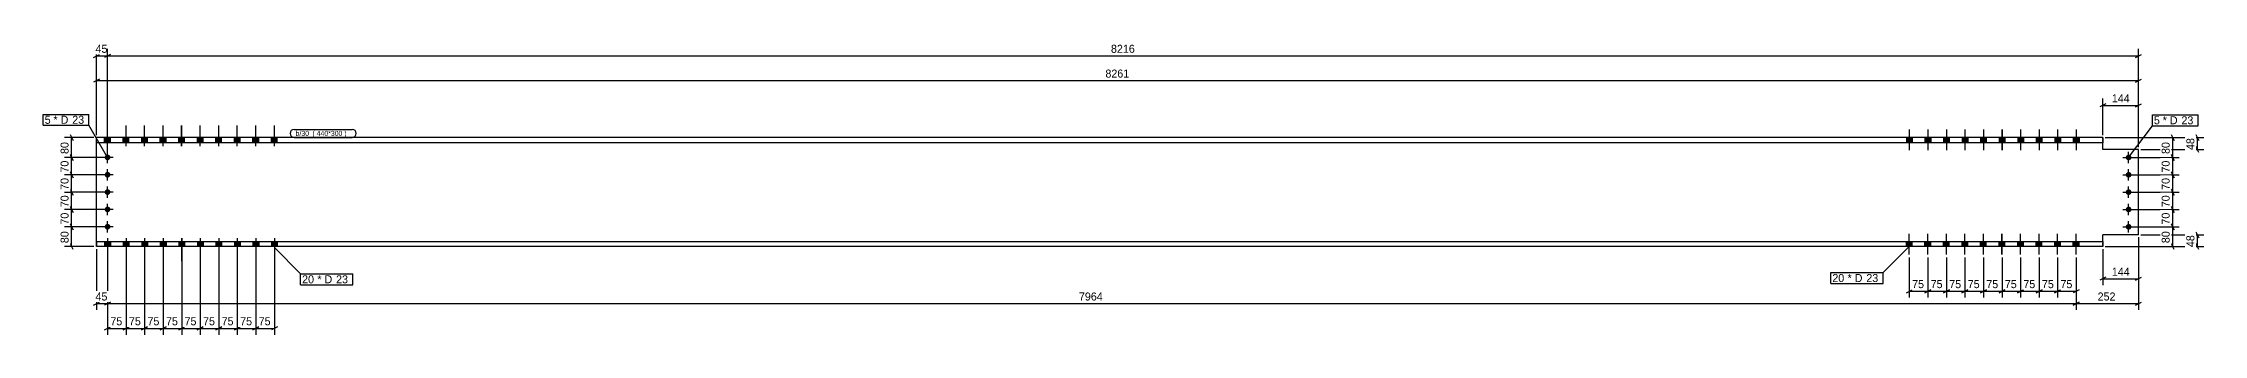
# Model space of a CAD drawing. Header units: millimetres. Extents: x 26 to 22657, y 32 to 1208.
# Drawn here: x 13916 to 22657, y 32 to 1208 of the extents above; entities that cross this region are included whole.
import ezdxf

# ---------------------------------------------------------------- set-up
doc = ezdxf.new("R2010")
doc.units = ezdxf.units.MM
doc.linetypes.add('DXK_LINE_DOT4', pattern=[0.9408, 0.4704, -0.4704])
doc.styles.add('Comic Sans MS', font='COMIC.TTF', dxfattribs={"height": 0.2})

msp = doc.modelspace()

# ---------------------------------------------------------------- hatches: boundary and pattern name
at = {"linetype": 'Continuous'}
for points in [[(14164.6, 806.6), (14187.6, 806.6), (14187.6, 827.6), (14164.6, 827.6)], [(14164.8, 806.6), (14187.8, 806.6), (14187.8, 827.6), (14164.8, 827.6)], [(14239.6, 806.6), (14262.6, 806.6), (14262.6, 827.6), (14239.6, 827.6)], [(14239.8, 806.6), (14262.8, 806.6), (14262.8, 827.6), (14239.8, 827.6)], [(14314.6, 806.6), (14337.6, 806.6), (14337.6, 827.6), (14314.6, 827.6)], [(14314.8, 806.6), (14337.8, 806.6), (14337.8, 827.6), (14314.8, 827.6)], [(14389.6, 806.6), (14412.6, 806.6), (14412.6, 827.6), (14389.6, 827.6)], [(14389.8, 806.6), (14412.8, 806.6), (14412.8, 827.6), (14389.8, 827.6)], [(14464.6, 806.6), (14487.6, 806.6), (14487.6, 827.6), (14464.6, 827.6)], [(14464.8, 806.6), (14487.8, 806.6), (14487.8, 827.6), (14464.8, 827.6)], [(14539.6, 806.6), (14562.6, 806.6), (14562.6, 827.6), (14539.6, 827.6)], [(14539.8, 806.6), (14562.8, 806.6), (14562.8, 827.6), (14539.8, 827.6)], [(14614.6, 806.6), (14637.6, 806.6), (14637.6, 827.6), (14614.6, 827.6)], [(14614.8, 806.6), (14637.8, 806.6), (14637.8, 827.6), (14614.8, 827.6)], [(14689.6, 806.6), (14712.6, 806.6), (14712.6, 827.6), (14689.6, 827.6)], [(14689.8, 806.6), (14712.8, 806.6), (14712.8, 827.6), (14689.8, 827.6)], [(14764.6, 806.6), (14787.6, 806.6), (14787.6, 827.6), (14764.6, 827.6)], [(14764.8, 806.6), (14787.8, 806.6), (14787.8, 827.6), (14764.8, 827.6)], [(14839.6, 806.6), (14862.6, 806.6), (14862.6, 827.6), (14839.6, 827.6)], [(14839.8, 806.6), (14862.8, 806.6), (14862.8, 827.6), (14839.8, 827.6)], [(21476.8, 827.6), (21453.8, 827.6), (21453.8, 806.6), (21476.8, 806.6)], [(21476.9, 827.6), (21453.9, 827.6), (21453.9, 806.6), (21476.9, 806.6)], [(21551.8, 827.6), (21528.8, 827.6), (21528.8, 806.6), (21551.8, 806.6)], [(21551.9, 827.6), (21528.9, 827.6), (21528.9, 806.6), (21551.9, 806.6)], [(21626.8, 827.6), (21603.8, 827.6), (21603.8, 806.6), (21626.8, 806.6)], [(21626.9, 827.6), (21603.9, 827.6), (21603.9, 806.6), (21626.9, 806.6)], [(21701.8, 827.6), (21678.8, 827.6), (21678.8, 806.6), (21701.8, 806.6)], [(21701.9, 827.6), (21678.9, 827.6), (21678.9, 806.6), (21701.9, 806.6)], [(21776.8, 827.6), (21753.8, 827.6), (21753.8, 806.6), (21776.8, 806.6)], [(21776.9, 827.6), (21753.9, 827.6), (21753.9, 806.6), (21776.9, 806.6)], [(21851.8, 827.6), (21828.8, 827.6), (21828.8, 806.6), (21851.8, 806.6)], [(21851.9, 827.6), (21828.9, 827.6), (21828.9, 806.6), (21851.9, 806.6)], [(21926.8, 827.6), (21903.8, 827.6), (21903.8, 806.6), (21926.8, 806.6)], [(21926.9, 827.6), (21903.9, 827.6), (21903.9, 806.6), (21926.9, 806.6)], [(22001.8, 827.6), (21978.8, 827.6), (21978.8, 806.6), (22001.8, 806.6)], [(22001.9, 827.6), (21978.9, 827.6), (21978.9, 806.6), (22001.9, 806.6)], [(22076.8, 827.6), (22053.8, 827.6), (22053.8, 806.6), (22076.8, 806.6)], [(22076.9, 827.6), (22053.9, 827.6), (22053.9, 806.6), (22076.9, 806.6)], [(22151.8, 827.6), (22128.8, 827.6), (22128.8, 806.6), (22151.8, 806.6)], [(22151.9, 827.6), (22128.9, 827.6), (22128.9, 806.6), (22151.9, 806.6)], [(14164.7, 747.6), (14165, 750), (14165.7, 752.3), (14166.9, 754.4), (14168.5, 756.1), (14170.5, 757.6), (14172.7, 758.5), (14175, 759), (14177.4, 759), (14179.8, 758.5), (14182, 757.6), (14183.9, 756.1), (14185.5, 754.4), (14186.7, 752.3), (14187.5, 750), (14187.7, 747.6), (14187.5, 745.2), (14186.7, 742.9), (14185.5, 740.8), (14183.9, 739.1), (14182, 737.6), (14179.8, 736.7), (14177.4, 736.2), (14175, 736.2), (14172.7, 736.7), (14170.5, 737.6), (14168.5, 739.1), (14166.9, 740.8), (14165.7, 742.9), (14165, 745.2)], [(22341.1, 747.6), (22341.3, 750), (22342.1, 752.3), (22343.3, 754.4), (22344.9, 756.1), (22346.8, 757.6), (22349, 758.5), (22351.4, 759), (22353.8, 759), (22356.1, 758.5), (22358.3, 757.6), (22360.3, 756.1), (22361.9, 754.4), (22363.1, 752.3), (22363.8, 750), (22364.1, 747.6), (22363.8, 745.2), (22363.1, 742.9), (22361.9, 740.8), (22360.3, 739.1), (22358.3, 737.6), (22356.1, 736.7), (22353.8, 736.2), (22351.4, 736.2), (22349, 736.7), (22346.8, 737.6), (22344.9, 739.1), (22343.3, 740.8), (22342.1, 742.9), (22341.3, 745.2)], [(14164.7, 677.6), (14165, 680), (14165.7, 682.3), (14166.9, 684.4), (14168.5, 686.1), (14170.5, 687.6), (14172.7, 688.5), (14175, 689), (14177.4, 689), (14179.8, 688.5), (14182, 687.6), (14183.9, 686.1), (14185.5, 684.4), (14186.7, 682.3), (14187.5, 680), (14187.7, 677.6), (14187.5, 675.2), (14186.7, 672.9), (14185.5, 670.8), (14183.9, 669.1), (14182, 667.6), (14179.8, 666.7), (14177.4, 666.2), (14175, 666.2), (14172.7, 666.7), (14170.5, 667.6), (14168.5, 669.1), (14166.9, 670.8), (14165.7, 672.9), (14165, 675.2)], [(14164.7, 607.6), (14165, 610), (14165.7, 612.3), (14166.9, 614.4), (14168.5, 616.1), (14170.5, 617.6), (14172.7, 618.5), (14175, 619), (14177.4, 619), (14179.8, 618.5), (14182, 617.6), (14183.9, 616.1), (14185.5, 614.4), (14186.7, 612.3), (14187.5, 610), (14187.7, 607.6), (14187.5, 605.2), (14186.7, 602.9), (14185.5, 600.8), (14183.9, 599.1), (14182, 597.6), (14179.8, 596.7), (14177.4, 596.2), (14175, 596.2), (14172.7, 596.7), (14170.5, 597.6), (14168.5, 599.1), (14166.9, 600.8), (14165.7, 602.9), (14165, 605.2)], [(22341.1, 677.6), (22341.3, 680), (22342.1, 682.3), (22343.3, 684.4), (22344.9, 686.1), (22346.8, 687.6), (22349, 688.5), (22351.4, 689), (22353.8, 689), (22356.1, 688.5), (22358.3, 687.6), (22360.3, 686.1), (22361.9, 684.4), (22363.1, 682.3), (22363.8, 680), (22364.1, 677.6), (22363.8, 675.2), (22363.1, 672.9), (22361.9, 670.8), (22360.3, 669.1), (22358.3, 667.6), (22356.1, 666.7), (22353.8, 666.2), (22351.4, 666.2), (22349, 666.7), (22346.8, 667.6), (22344.9, 669.1), (22343.3, 670.8), (22342.1, 672.9), (22341.3, 675.2)], [(22341.1, 607.6), (22341.3, 610), (22342.1, 612.3), (22343.3, 614.4), (22344.9, 616.1), (22346.8, 617.6), (22349, 618.5), (22351.4, 619), (22353.8, 619), (22356.1, 618.5), (22358.3, 617.6), (22360.3, 616.1), (22361.9, 614.4), (22363.1, 612.3), (22363.8, 610), (22364.1, 607.6), (22363.8, 605.2), (22363.1, 602.9), (22361.9, 600.8), (22360.3, 599.1), (22358.3, 597.6), (22356.1, 596.7), (22353.8, 596.2), (22351.4, 596.2), (22349, 596.7), (22346.8, 597.6), (22344.9, 599.1), (22343.3, 600.8), (22342.1, 602.9), (22341.3, 605.2)], [(14164.7, 537.6), (14165, 540), (14165.7, 542.3), (14166.9, 544.4), (14168.5, 546.1), (14170.5, 547.6), (14172.7, 548.5), (14175, 549), (14177.4, 549), (14179.8, 548.5), (14182, 547.6), (14183.9, 546.1), (14185.5, 544.4), (14186.7, 542.3), (14187.5, 540), (14187.7, 537.6), (14187.5, 535.2), (14186.7, 532.9), (14185.5, 530.8), (14183.9, 529.1), (14182, 527.6), (14179.8, 526.7), (14177.4, 526.2), (14175, 526.2), (14172.7, 526.7), (14170.5, 527.6), (14168.5, 529.1), (14166.9, 530.8), (14165.7, 532.9), (14165, 535.2)], [(22341.1, 537.6), (22341.3, 540), (22342.1, 542.3), (22343.3, 544.4), (22344.9, 546.1), (22346.8, 547.6), (22349, 548.5), (22351.4, 549), (22353.8, 549), (22356.1, 548.5), (22358.3, 547.6), (22360.3, 546.1), (22361.9, 544.4), (22363.1, 542.3), (22363.8, 540), (22364.1, 537.6), (22363.8, 535.2), (22363.1, 532.9), (22361.9, 530.8), (22360.3, 529.1), (22358.3, 527.6), (22356.1, 526.7), (22353.8, 526.2), (22351.4, 526.2), (22349, 526.7), (22346.8, 527.6), (22344.9, 529.1), (22343.3, 530.8), (22342.1, 532.9), (22341.3, 535.2)], [(14164.7, 467.6), (14165, 470), (14165.7, 472.3), (14166.9, 474.4), (14168.5, 476.1), (14170.5, 477.6), (14172.7, 478.5), (14175, 479), (14177.4, 479), (14179.8, 478.5), (14182, 477.6), (14183.9, 476.1), (14185.5, 474.4), (14186.7, 472.3), (14187.5, 470), (14187.7, 467.6), (14187.5, 465.2), (14186.7, 462.9), (14185.5, 460.8), (14183.9, 459.1), (14182, 457.6), (14179.8, 456.7), (14177.4, 456.2), (14175, 456.2), (14172.7, 456.7), (14170.5, 457.6), (14168.5, 459.1), (14166.9, 460.8), (14165.7, 462.9), (14165, 465.2)], [(22341.1, 467.6), (22341.3, 470), (22342.1, 472.3), (22343.3, 474.4), (22344.9, 476.1), (22346.8, 477.6), (22349, 478.5), (22351.4, 479), (22353.8, 479), (22356.1, 478.5), (22358.3, 477.6), (22360.3, 476.1), (22361.9, 474.4), (22363.1, 472.3), (22363.8, 470), (22364.1, 467.6), (22363.8, 465.2), (22363.1, 462.9), (22361.9, 460.8), (22360.3, 459.1), (22358.3, 457.6), (22356.1, 456.7), (22353.8, 456.2), (22351.4, 456.2), (22349, 456.7), (22346.8, 457.6), (22344.9, 459.1), (22343.3, 460.8), (22342.1, 462.9), (22341.3, 465.2)], [(14164.6, 387.6), (14187.6, 387.6), (14187.6, 408.6), (14164.6, 408.6)], [(14164.8, 387.6), (14187.8, 387.6), (14187.8, 408.6), (14164.8, 408.6)], [(14239.6, 387.6), (14262.6, 387.6), (14262.6, 408.6), (14239.6, 408.6)], [(14239.8, 387.6), (14262.8, 387.6), (14262.8, 408.6), (14239.8, 408.6)], [(14314.6, 387.6), (14337.6, 387.6), (14337.6, 408.6), (14314.6, 408.6)], [(14314.8, 387.6), (14337.8, 387.6), (14337.8, 408.6), (14314.8, 408.6)], [(14389.6, 387.6), (14412.6, 387.6), (14412.6, 408.6), (14389.6, 408.6)], [(14389.8, 387.6), (14412.8, 387.6), (14412.8, 408.6), (14389.8, 408.6)], [(14464.6, 387.6), (14487.6, 387.6), (14487.6, 408.6), (14464.6, 408.6)], [(14464.8, 387.6), (14487.8, 387.6), (14487.8, 408.6), (14464.8, 408.6)], [(14539.6, 387.6), (14562.6, 387.6), (14562.6, 408.6), (14539.6, 408.6)], [(14539.8, 387.6), (14562.8, 387.6), (14562.8, 408.6), (14539.8, 408.6)], [(14614.6, 387.6), (14637.6, 387.6), (14637.6, 408.6), (14614.6, 408.6)], [(14614.8, 387.6), (14637.8, 387.6), (14637.8, 408.6), (14614.8, 408.6)], [(14689.6, 387.6), (14712.6, 387.6), (14712.6, 408.6), (14689.6, 408.6)], [(14689.8, 387.6), (14712.8, 387.6), (14712.8, 408.6), (14689.8, 408.6)], [(14764.6, 387.6), (14787.6, 387.6), (14787.6, 408.6), (14764.6, 408.6)], [(14764.8, 387.6), (14787.8, 387.6), (14787.8, 408.6), (14764.8, 408.6)], [(14839.6, 387.6), (14862.6, 387.6), (14862.6, 408.6), (14839.6, 408.6)], [(14839.8, 387.6), (14862.8, 387.6), (14862.8, 408.6), (14839.8, 408.6)], [(21476.8, 408.6), (21453.8, 408.6), (21453.8, 387.6), (21476.8, 387.6)], [(21476.9, 408.6), (21453.9, 408.6), (21453.9, 387.6), (21476.9, 387.6)], [(21551.8, 408.6), (21528.8, 408.6), (21528.8, 387.6), (21551.8, 387.6)], [(21551.9, 408.6), (21528.9, 408.6), (21528.9, 387.6), (21551.9, 387.6)], [(21626.8, 408.6), (21603.8, 408.6), (21603.8, 387.6), (21626.8, 387.6)], [(21626.9, 408.6), (21603.9, 408.6), (21603.9, 387.6), (21626.9, 387.6)], [(21701.8, 408.6), (21678.8, 408.6), (21678.8, 387.6), (21701.8, 387.6)], [(21701.9, 408.6), (21678.9, 408.6), (21678.9, 387.6), (21701.9, 387.6)], [(21776.8, 408.6), (21753.8, 408.6), (21753.8, 387.6), (21776.8, 387.6)], [(21776.9, 408.6), (21753.9, 408.6), (21753.9, 387.6), (21776.9, 387.6)], [(21851.8, 408.6), (21828.8, 408.6), (21828.8, 387.6), (21851.8, 387.6)], [(21851.9, 408.6), (21828.9, 408.6), (21828.9, 387.6), (21851.9, 387.6)], [(21926.8, 408.6), (21903.8, 408.6), (21903.8, 387.6), (21926.8, 387.6)], [(21926.9, 408.6), (21903.9, 408.6), (21903.9, 387.6), (21926.9, 387.6)], [(22001.8, 408.6), (21978.8, 408.6), (21978.8, 387.6), (22001.8, 387.6)], [(22001.9, 408.6), (21978.9, 408.6), (21978.9, 387.6), (22001.9, 387.6)], [(22076.8, 408.6), (22053.8, 408.6), (22053.8, 387.6), (22076.8, 387.6)], [(22076.9, 408.6), (22053.9, 408.6), (22053.9, 387.6), (22076.9, 387.6)], [(22151.8, 408.6), (22128.8, 408.6), (22128.8, 387.6), (22151.8, 387.6)], [(22151.9, 408.6), (22128.9, 408.6), (22128.9, 387.6), (22151.9, 387.6)]]:
    msp.add_hatch(color=3, dxfattribs=at).paths.add_polyline_path(points)

# ---------------------------------------------------------------- linework, layer by layer
at = {"color": 8, "linetype": 'Continuous'}
for p, q in [((14119.1, 1151.6), (14143.1, 1163.6)), ((14131.1, 837.6), (14131.1, 1186)), ((14131.1, 1157.6), (14176.2, 1157.6)), ((14188.2, 1163.6), (14164.2, 1151.6)), ((14176.2, 757.6), (14176.2, 1186)), ((22380.6, 1151.6), (22404.6, 1163.6)), ((14143.1, 1063.6), (14119.1, 1051.6)), ((14131.1, 837.6), (14131.1, 1086)), ((14131.1, 1057.6), (22392.6, 1057.6)), ((22260.4, 963.6), (22236.4, 951.6)), ((22248.4, 837.6), (22248.4, 986)), ((22380.6, 951.6), (22404.6, 963.6)), ((22392.6, 789.6), (22392.6, 986)), ((22248.4, 957.6), (22392.6, 957.6)), ((14121.1, 827.6), (14002.7, 827.6)), ((14025.1, 839.6), (14037.1, 815.6)), ((14031.1, 747.6), (14031.1, 827.6)), ((22258.4, 827.6), (22656.7, 827.6)), ((22531.1, 747.6), (22531.1, 827.6)), ((22625.1, 839.6), (22637.1, 815.6)), ((22637.1, 767.6), (22625.1, 791.6)), ((22631.1, 779.6), (22631.1, 827.6)), ((14166.2, 747.6), (14002.7, 747.6)), ((14037.1, 735.6), (14025.1, 759.6)), ((22402.6, 779.6), (22656.7, 779.6)), ((14166.2, 677.6), (14002.7, 677.6)), ((14037.1, 665.6), (14025.1, 689.6)), ((14025.1, 619.6), (14037.1, 595.6)), ((22362.6, 677.6), (22556.7, 677.6)), ((22537.1, 665.6), (22525.1, 689.6)), ((22537.1, 595.6), (22525.1, 619.6)), ((14166.2, 607.6), (14002.7, 607.6)), ((14166.2, 537.6), (14002.7, 537.6)), ((14037.1, 525.6), (14025.1, 549.6)), ((14031.1, 537.6), (14031.1, 607.6)), ((22362.6, 607.6), (22556.7, 607.6)), ((22362.6, 537.6), (22556.7, 537.6)), ((22537.1, 525.6), (22525.1, 549.6)), ((14166.2, 467.6), (14002.7, 467.6)), ((14037.1, 455.6), (14025.1, 479.6)), ((22625.1, 447.6), (22637.1, 423.6)), ((14121.1, 387.6), (14002.7, 387.6)), ((14037.1, 375.6), (14025.1, 399.6)), ((14131.1, 377.6), (14131.1, 132)), ((22248.4, 377.6), (22248.4, 232)), ((22258.4, 387.6), (22656.7, 387.6)), ((22392.6, 425.6), (22392.6, 232)), ((22402.6, 435.6), (22656.7, 435.6)), ((22637.1, 375.6), (22625.1, 399.6)), ((22631.1, 387.6), (22631.1, 435.6)), ((14176.3, 333.6), (14176.3, 32)), ((14251.3, 333.6), (14251.3, 32)), ((14326.3, 333.6), (14326.3, 32)), ((14401.3, 333.6), (14401.3, 32)), ((14476.3, 333.6), (14476.3, 32)), ((14551.3, 333.6), (14551.3, 32)), ((14626.3, 333.6), (14626.3, 32)), ((14701.3, 333.6), (14701.3, 32)), ((14776.3, 333.6), (14776.3, 32)), ((14851.3, 333.6), (14851.3, 32)), ((21465.4, 343.6), (21465.4, 182)), ((21540.4, 343.6), (21540.4, 182)), ((21615.4, 343.6), (21615.4, 182)), ((21690.4, 343.6), (21690.4, 182)), ((21765.4, 343.6), (21765.4, 182)), ((21840.4, 343.6), (21840.4, 182)), ((21915.4, 343.6), (21915.4, 182)), ((21990.4, 343.6), (21990.4, 182)), ((22065.4, 343.6), (22065.4, 182)), ((22140.3, 343.6), (22140.3, 132)), ((22140.3, 343.6), (22140.3, 132)), ((22140.4, 343.6), (22140.4, 182)), ((22260.4, 263.6), (22236.4, 251.6)), ((22380.6, 251.6), (22404.6, 263.6)), ((21453.4, 201.6), (21477.4, 213.6)), ((21528.4, 201.6), (21552.4, 213.6)), ((21603.4, 201.6), (21627.4, 213.6)), ((21678.4, 201.6), (21702.4, 213.6)), ((21753.4, 201.6), (21777.4, 213.6)), ((21828.4, 201.6), (21852.4, 213.6)), ((21840.4, 207.6), (21915.4, 207.6)), ((21927.4, 213.6), (21903.4, 201.6)), ((21978.4, 201.6), (22002.4, 213.6)), ((21990.4, 207.6), (22065.4, 207.6)), ((22077.4, 213.6), (22053.4, 201.6)), ((22152.4, 213.6), (22128.4, 201.6)), ((22248.4, 257.6), (22392.6, 257.6)), ((14131.1, 157.6), (14176.1, 157.6)), ((14176.1, 157.6), (22140.3, 157.6)), ((22152.3, 163.6), (22128.3, 151.6)), ((22128.3, 151.6), (22152.3, 163.6)), ((22140.3, 157.6), (22392.6, 157.6)), ((22380.6, 151.6), (22404.6, 163.6)), ((14164.3, 51.6), (14188.3, 63.6)), ((14176.3, 57.6), (14251.3, 57.6)), ((14263.3, 63.6), (14239.3, 51.6)), ((14314.3, 51.6), (14338.3, 63.6)), ((14389.3, 51.6), (14413.3, 63.6)), ((14401.3, 57.6), (14476.3, 57.6)), ((14488.3, 63.6), (14464.3, 51.6)), ((14539.3, 51.6), (14563.3, 63.6)), ((14614.3, 51.6), (14638.3, 63.6)), ((14626.3, 57.6), (14701.3, 57.6)), ((14713.3, 63.6), (14689.3, 51.6)), ((14764.3, 51.6), (14788.3, 63.6)), ((14776.3, 57.6), (14851.3, 57.6)), ((14863.3, 63.6), (14839.3, 51.6))]:
    msp.add_line(p, q, dxfattribs=at)
at = {"color": 3, "linetype": 'Continuous'}
for p, q in [((14176.1, 793.4), (14176.1, 876.6)), ((14176.3, 793.4), (14176.3, 876.6)), ((14251.1, 793.4), (14251.1, 876.6)), ((14251.3, 793.4), (14251.3, 876.6)), ((14326.1, 793.4), (14326.1, 876.6)), ((14326.3, 793.4), (14326.3, 876.6)), ((14401.1, 793.4), (14401.1, 876.6)), ((14401.3, 793.4), (14401.3, 876.6)), ((14476.1, 793.4), (14476.1, 876.6)), ((14476.3, 793.4), (14476.3, 876.6)), ((14551.1, 793.4), (14551.1, 876.6)), ((14551.3, 793.4), (14551.3, 876.6)), ((14626.1, 793.4), (14626.1, 876.6)), ((14626.3, 793.4), (14626.3, 876.6)), ((14701.1, 793.4), (14701.1, 876.6)), ((14701.3, 793.4), (14701.3, 876.6)), ((14776.1, 793.4), (14776.1, 876.6)), ((14776.3, 793.4), (14776.3, 876.6)), ((14851.1, 793.4), (14851.1, 876.6)), ((14851.3, 793.4), (14851.3, 876.6)), ((14164.6, 806.6), (14164.6, 827.6)), ((14164.8, 806.6), (14164.8, 827.6)), ((14187.6, 806.6), (14187.6, 827.6)), ((14187.8, 806.6), (14187.8, 827.6)), ((14239.6, 806.6), (14239.6, 827.6)), ((14239.8, 806.6), (14239.8, 827.6)), ((14262.6, 806.6), (14262.6, 827.6)), ((14262.8, 806.6), (14262.8, 827.6)), ((14314.6, 806.6), (14314.6, 827.6)), ((14314.8, 806.6), (14314.8, 827.6)), ((14337.6, 806.6), (14337.6, 827.6)), ((14337.8, 806.6), (14337.8, 827.6)), ((14389.6, 806.6), (14389.6, 827.6)), ((14389.8, 806.6), (14389.8, 827.6)), ((14412.6, 806.6), (14412.6, 827.6)), ((14412.8, 806.6), (14412.8, 827.6)), ((14464.6, 806.6), (14464.6, 827.6)), ((14464.8, 806.6), (14464.8, 827.6)), ((14487.6, 806.6), (14487.6, 827.6)), ((14487.8, 806.6), (14487.8, 827.6)), ((14539.6, 806.6), (14539.6, 827.6)), ((14539.8, 806.6), (14539.8, 827.6)), ((14562.6, 806.6), (14562.6, 827.6)), ((14562.8, 806.6), (14562.8, 827.6)), ((14614.6, 806.6), (14614.6, 827.6)), ((14614.8, 806.6), (14614.8, 827.6)), ((14637.6, 806.6), (14637.6, 827.6)), ((14637.8, 806.6), (14637.8, 827.6)), ((14689.6, 806.6), (14689.6, 827.6)), ((14689.8, 806.6), (14689.8, 827.6)), ((14712.6, 806.6), (14712.6, 827.6)), ((14712.8, 806.6), (14712.8, 827.6)), ((14764.6, 806.6), (14764.6, 827.6)), ((14764.8, 806.6), (14764.8, 827.6)), ((14787.6, 806.6), (14787.6, 827.6)), ((14787.8, 806.6), (14787.8, 827.6)), ((14839.6, 806.6), (14839.6, 827.6)), ((14839.8, 806.6), (14839.8, 827.6)), ((14862.6, 806.6), (14862.6, 827.6)), ((14862.8, 806.6), (14862.8, 827.6)), ((21453.8, 827.6), (21453.8, 806.6)), ((21453.9, 827.6), (21453.9, 806.6)), ((21465.3, 859.8), (21465.3, 776.6)), ((21465.4, 859.8), (21465.4, 776.6)), ((21476.8, 827.6), (21476.8, 806.6)), ((21476.9, 827.6), (21476.9, 806.6)), ((21528.8, 827.6), (21528.8, 806.6)), ((21528.9, 827.6), (21528.9, 806.6)), ((21540.3, 859.8), (21540.3, 776.6)), ((21540.4, 859.8), (21540.4, 776.6)), ((21551.8, 827.6), (21551.8, 806.6)), ((21551.9, 827.6), (21551.9, 806.6)), ((21603.8, 827.6), (21603.8, 806.6)), ((21603.9, 827.6), (21603.9, 806.6)), ((21615.3, 859.8), (21615.3, 776.6)), ((21615.4, 859.8), (21615.4, 776.6)), ((21626.8, 827.6), (21626.8, 806.6)), ((21626.9, 827.6), (21626.9, 806.6)), ((21678.8, 827.6), (21678.8, 806.6)), ((21678.9, 827.6), (21678.9, 806.6)), ((21690.3, 859.8), (21690.3, 776.6)), ((21690.4, 859.8), (21690.4, 776.6)), ((21701.8, 827.6), (21701.8, 806.6)), ((21701.9, 827.6), (21701.9, 806.6)), ((21753.8, 827.6), (21753.8, 806.6)), ((21753.9, 827.6), (21753.9, 806.6)), ((21765.3, 859.8), (21765.3, 776.6)), ((21765.4, 859.8), (21765.4, 776.6)), ((21776.8, 827.6), (21776.8, 806.6)), ((21776.9, 827.6), (21776.9, 806.6)), ((21828.8, 827.6), (21828.8, 806.6)), ((21828.9, 827.6), (21828.9, 806.6)), ((21840.3, 859.8), (21840.3, 776.6)), ((21840.4, 859.8), (21840.4, 776.6)), ((21851.8, 827.6), (21851.8, 806.6)), ((21851.9, 827.6), (21851.9, 806.6)), ((21903.8, 827.6), (21903.8, 806.6)), ((21903.9, 827.6), (21903.9, 806.6)), ((21915.3, 859.8), (21915.3, 776.6)), ((21915.4, 859.8), (21915.4, 776.6)), ((21926.8, 827.6), (21926.8, 806.6)), ((21926.9, 827.6), (21926.9, 806.6)), ((21978.8, 827.6), (21978.8, 806.6)), ((21978.9, 827.6), (21978.9, 806.6)), ((21990.3, 859.8), (21990.3, 776.6)), ((21990.4, 859.8), (21990.4, 776.6)), ((22001.8, 827.6), (22001.8, 806.6)), ((22001.9, 827.6), (22001.9, 806.6)), ((22053.8, 827.6), (22053.8, 806.6)), ((22053.9, 827.6), (22053.9, 806.6)), ((22065.3, 859.8), (22065.3, 776.6)), ((22065.4, 859.8), (22065.4, 776.6)), ((22076.8, 827.6), (22076.8, 806.6)), ((22076.9, 827.6), (22076.9, 806.6)), ((22128.8, 827.6), (22128.8, 806.6)), ((22128.9, 827.6), (22128.9, 806.6)), ((22140.3, 859.8), (22140.3, 776.6)), ((22140.4, 859.8), (22140.4, 776.6)), ((22151.8, 827.6), (22151.8, 806.6)), ((22151.9, 827.6), (22151.9, 806.6)), ((14199.2, 747.6), (14153.2, 747.6)), ((14176.2, 724.6), (14176.2, 770.6)), ((14176.2, 654.6), (14176.2, 700.6)), ((22329.6, 747.6), (22375.6, 747.6)), ((22352.6, 724.6), (22352.6, 770.6)), ((22352.6, 654.6), (22352.6, 700.6)), ((14199.2, 677.6), (14153.2, 677.6)), ((14176.2, 584.6), (14176.2, 630.6)), ((22329.6, 677.6), (22375.6, 677.6)), ((22352.6, 584.6), (22352.6, 630.6)), ((14199.2, 607.6), (14153.2, 607.6)), ((14199.2, 537.6), (14153.2, 537.6)), ((14176.2, 514.6), (14176.2, 560.6)), ((22329.6, 607.6), (22375.6, 607.6)), ((22329.6, 537.6), (22375.6, 537.6)), ((22352.6, 514.6), (22352.6, 560.6)), ((14199.2, 467.6), (14153.2, 467.6)), ((14176.2, 444.6), (14176.2, 490.6)), ((21465.3, 355.4), (21465.3, 438.6)), ((21465.4, 355.4), (21465.4, 438.6)), ((21540.3, 355.4), (21540.3, 438.6)), ((21540.4, 355.4), (21540.4, 438.6)), ((21615.3, 355.4), (21615.3, 438.6)), ((21615.4, 355.4), (21615.4, 438.6)), ((21690.3, 355.4), (21690.3, 438.6)), ((21690.4, 355.4), (21690.4, 438.6)), ((21765.3, 355.4), (21765.3, 438.6)), ((21765.4, 355.4), (21765.4, 438.6)), ((21840.3, 355.4), (21840.3, 438.6)), ((21840.4, 355.4), (21840.4, 438.6)), ((21915.3, 355.4), (21915.3, 438.6)), ((21915.4, 355.4), (21915.4, 438.6)), ((21990.3, 355.4), (21990.3, 438.6)), ((21990.4, 355.4), (21990.4, 438.6)), ((22065.3, 355.4), (22065.3, 438.6)), ((22065.4, 355.4), (22065.4, 438.6)), ((22140.3, 355.4), (22140.3, 438.6)), ((22140.4, 355.4), (22140.4, 438.6)), ((22329.6, 467.6), (22375.6, 467.6)), ((22352.6, 444.6), (22352.6, 490.6)), ((14164.6, 408.6), (14164.6, 387.6)), ((14164.8, 408.6), (14164.8, 387.6)), ((14176.1, 421.8), (14176.1, 328.6)), ((14176.3, 421.8), (14176.3, 328.6)), ((14187.6, 408.6), (14187.6, 387.6)), ((14187.8, 408.6), (14187.8, 387.6)), ((14239.6, 408.6), (14239.6, 387.6)), ((14239.8, 408.6), (14239.8, 387.6)), ((14251.1, 421.8), (14251.1, 328.6)), ((14251.3, 421.8), (14251.3, 328.6)), ((14262.6, 408.6), (14262.6, 387.6)), ((14262.8, 408.6), (14262.8, 387.6)), ((14314.6, 408.6), (14314.6, 387.6)), ((14314.8, 408.6), (14314.8, 387.6)), ((14326.1, 421.8), (14326.1, 328.6)), ((14326.3, 421.8), (14326.3, 328.6)), ((14337.6, 408.6), (14337.6, 387.6)), ((14337.8, 408.6), (14337.8, 387.6)), ((14389.6, 408.6), (14389.6, 387.6)), ((14389.8, 408.6), (14389.8, 387.6)), ((14401.1, 421.8), (14401.1, 328.6)), ((14401.3, 421.8), (14401.3, 328.6)), ((14412.6, 408.6), (14412.6, 387.6)), ((14412.8, 408.6), (14412.8, 387.6)), ((14464.6, 408.6), (14464.6, 387.6)), ((14464.8, 408.6), (14464.8, 387.6)), ((14476.1, 421.8), (14476.1, 328.6)), ((14476.3, 421.8), (14476.3, 328.6)), ((14487.6, 408.6), (14487.6, 387.6)), ((14487.8, 408.6), (14487.8, 387.6)), ((14539.6, 408.6), (14539.6, 387.6)), ((14539.8, 408.6), (14539.8, 387.6)), ((14551.1, 421.8), (14551.1, 328.6)), ((14551.3, 421.8), (14551.3, 328.6)), ((14562.6, 408.6), (14562.6, 387.6)), ((14562.8, 408.6), (14562.8, 387.6)), ((14614.6, 408.6), (14614.6, 387.6)), ((14614.8, 408.6), (14614.8, 387.6)), ((14626.1, 421.8), (14626.1, 328.6)), ((14626.3, 421.8), (14626.3, 328.6)), ((14637.6, 408.6), (14637.6, 387.6)), ((14637.8, 408.6), (14637.8, 387.6)), ((14689.6, 408.6), (14689.6, 387.6)), ((14689.8, 408.6), (14689.8, 387.6)), ((14701.1, 421.8), (14701.1, 328.6)), ((14701.3, 421.8), (14701.3, 328.6)), ((14712.6, 408.6), (14712.6, 387.6)), ((14712.8, 408.6), (14712.8, 387.6)), ((14764.6, 408.6), (14764.6, 387.6)), ((14764.8, 408.6), (14764.8, 387.6)), ((14776.1, 421.8), (14776.1, 328.6)), ((14776.3, 421.8), (14776.3, 328.6)), ((14787.6, 408.6), (14787.6, 387.6)), ((14787.8, 408.6), (14787.8, 387.6)), ((14839.6, 408.6), (14839.6, 387.6)), ((14839.8, 408.6), (14839.8, 387.6)), ((14851.1, 421.8), (14851.1, 328.6)), ((14851.3, 421.8), (14851.3, 328.6)), ((14862.6, 408.6), (14862.6, 387.6)), ((14862.8, 408.6), (14862.8, 387.6)), ((21453.8, 387.6), (21453.8, 408.6)), ((21453.9, 387.6), (21453.9, 408.6)), ((21476.8, 387.6), (21476.8, 408.6)), ((21476.9, 387.6), (21476.9, 408.6)), ((21528.8, 387.6), (21528.8, 408.6)), ((21528.9, 387.6), (21528.9, 408.6)), ((21551.8, 387.6), (21551.8, 408.6)), ((21551.9, 387.6), (21551.9, 408.6)), ((21603.8, 387.6), (21603.8, 408.6)), ((21603.9, 387.6), (21603.9, 408.6)), ((21626.8, 387.6), (21626.8, 408.6)), ((21626.9, 387.6), (21626.9, 408.6)), ((21678.8, 387.6), (21678.8, 408.6)), ((21678.9, 387.6), (21678.9, 408.6)), ((21701.8, 387.6), (21701.8, 408.6)), ((21701.9, 387.6), (21701.9, 408.6)), ((21753.8, 387.6), (21753.8, 408.6)), ((21753.9, 387.6), (21753.9, 408.6)), ((21776.8, 387.6), (21776.8, 408.6)), ((21776.9, 387.6), (21776.9, 408.6)), ((21828.8, 387.6), (21828.8, 408.6)), ((21828.9, 387.6), (21828.9, 408.6)), ((21851.8, 387.6), (21851.8, 408.6)), ((21851.9, 387.6), (21851.9, 408.6)), ((21903.8, 387.6), (21903.8, 408.6)), ((21903.9, 387.6), (21903.9, 408.6)), ((21926.8, 387.6), (21926.8, 408.6)), ((21926.9, 387.6), (21926.9, 408.6)), ((21978.8, 387.6), (21978.8, 408.6)), ((21978.9, 387.6), (21978.9, 408.6)), ((22001.8, 387.6), (22001.8, 408.6)), ((22001.9, 387.6), (22001.9, 408.6)), ((22053.8, 387.6), (22053.8, 408.6)), ((22053.9, 387.6), (22053.9, 408.6)), ((22076.8, 387.6), (22076.8, 408.6)), ((22076.9, 387.6), (22076.9, 408.6)), ((22128.8, 387.6), (22128.8, 408.6)), ((22128.9, 387.6), (22128.9, 408.6)), ((22151.8, 387.6), (22151.8, 408.6)), ((22151.9, 387.6), (22151.9, 408.6))]:
    msp.add_line(p, q, dxfattribs=at)
at = {"color": 7, "linetype": 'Continuous'}
for p, q in [((14131.1, 827.6), (14131.3, 827.6)), ((22248.4, 827.6), (14131.1, 827.6)), ((14131.1, 806.6), (14131.1, 827.6)), ((22248.4, 806.6), (14131.1, 806.6)), ((14131.2, 408.6), (14131.2, 806.6)), ((14131.3, 806.6), (14131.3, 827.6)), ((22248.3, 779.6), (22248.3, 806.6)), ((22248.4, 827.6), (22248.4, 806.6)), ((22392.6, 779.6), (22248.3, 779.6)), ((22392.6, 435.6), (22392.6, 779.6)), ((14131.1, 408.6), (22248.4, 408.6)), ((14131.1, 408.6), (14131.1, 387.6)), ((22248.4, 387.6), (14131.1, 387.6)), ((14131.2, 408.6), (14131.3, 408.6)), ((14131.3, 387.6), (14131.3, 408.6)), ((22248.3, 408.6), (22248.3, 435.6)), ((22392.6, 435.6), (22248.3, 435.6)), ((22248.4, 408.6), (22248.4, 387.6))]:
    msp.add_line(p, q, dxfattribs=at)
at = {"color": 7, "linetype": 'DXK_LINE_DOT4'}
for p, q in [((14131.3, 806.6), (14131.2, 806.6)), ((14131.2, 408.6), (14131.2, 806.6)), ((22248.2, 806.6), (22248.2, 827.6)), ((22248.3, 779.6), (22248.3, 806.6)), ((22392.6, 435.6), (22392.6, 779.6)), ((22248.2, 387.6), (22248.2, 408.6)), ((22248.3, 408.6), (22248.3, 435.6))]:
    msp.add_line(p, q, dxfattribs=at)

# ---------------------------------------------------------------- wipeouts: each hides what was drawn before it
at = {"color": 0}
for points in [[(13948.1, 883.5), (13948.1, 915.5), (13922.1, 915.5), (13922.1, 883.5)], [(22480.9, 881.4), (22480.9, 913.4), (22454.9, 913.4), (22454.9, 881.4)], [(15015.5, 239.5), (15015.5, 271.5), (14963.4, 271.5), (14963.4, 239.5)], [(21206.1, 244.5), (21206.1, 276.5), (21154, 276.5), (21154, 244.5)]]:
    msp.add_wipeout(points, dxfattribs=at)

# ---------------------------------------------------------------- next in the draw order: wipeouts: each hides what was drawn before it
for points in [[(14186.1, 1163.6), (14186.1, 1208.4), (14121.2, 1208.4), (14121.2, 1163.6)], [(18317, 1063.6), (18317, 1108.4), (18206.8, 1108.4), (18206.8, 1063.6)], [(22362.6, 963.6), (22362.6, 1008.4), (22278.4, 1008.4), (22278.4, 963.6)], [(13948.1, 883.5), (13948.1, 915.5), (13922.1, 915.5), (13922.1, 883.5)], [(22480.9, 881.4), (22480.9, 913.4), (22454.9, 913.4), (22454.9, 881.4)], [(14025.1, 820.1), (13980.3, 820.1), (13980.3, 755.1), (14025.1, 755.1)], [(14999.2, 834.6), (14999.2, 854.6), (14937.1, 854.6), (14937.1, 834.6)], [(22625.1, 836.1), (22580.3, 836.1), (22580.3, 771.1), (22625.1, 771.1)], [(14025.1, 605.1), (13980.3, 605.1), (13980.3, 540.1), (14025.1, 540.1)], [(22625.1, 444.1), (22580.3, 444.1), (22580.3, 379.1), (22625.1, 379.1)], [(15015.5, 239.5), (15015.5, 271.5), (14963.4, 271.5), (14963.4, 239.5)], [(21206.1, 244.5), (21206.1, 276.5), (21154, 276.5), (21154, 244.5)], [(22362.6, 263.6), (22362.6, 308.4), (22278.4, 308.4), (22278.4, 263.6)], [(18216.7, 163.6), (18216.7, 208.4), (18099.7, 208.4), (18099.7, 163.6)], [(21910.4, 213.6), (21910.4, 258.4), (21845.4, 258.4), (21845.4, 213.6)], [(22060.4, 213.6), (22060.4, 258.4), (21995.4, 258.4), (21995.4, 213.6)], [(22311.9, 163.6), (22311.9, 208.4), (22220.9, 208.4), (22220.9, 163.6)], [(14246.3, 63.6), (14246.3, 108.4), (14181.4, 108.4), (14181.4, 63.6)], [(14471.3, 63.6), (14471.3, 108.4), (14406.4, 108.4), (14406.4, 63.6)], [(14696.3, 63.6), (14696.3, 108.4), (14631.4, 108.4), (14631.4, 63.6)], [(14846.3, 63.6), (14846.3, 108.4), (14781.4, 108.4), (14781.4, 63.6)]]:
    msp.add_wipeout(points, dxfattribs=at)

# ---------------------------------------------------------------- next in the draw order: linework, layer by layer
at = {"color": 8, "linetype": 'Continuous'}
for p, q in [((14188.2, 1163.6), (14164.2, 1151.6)), ((14176.2, 757.6), (14176.2, 1186)), ((14176.2, 1157.6), (22392.6, 1157.6)), ((22392.6, 789.6), (22392.6, 1186)), ((22380.6, 1051.6), (22404.6, 1063.6)), ((22392.6, 789.6), (22392.6, 1086)), ((22258.4, 827.6), (22556.7, 827.6)), ((22525.1, 839.6), (22537.1, 815.6)), ((14166.2, 747.6), (14002.7, 747.6)), ((14025.1, 759.6), (14037.1, 735.6)), ((14031.1, 677.6), (14031.1, 747.6)), ((22362.6, 747.6), (22556.7, 747.6)), ((22537.1, 735.6), (22525.1, 759.6)), ((14037.1, 595.6), (14025.1, 619.6)), ((14166.2, 607.6), (14002.7, 607.6)), ((14166.2, 537.6), (14002.7, 537.6)), ((14025.1, 549.6), (14037.1, 525.6)), ((14031.1, 467.6), (14031.1, 537.6)), ((22362.6, 467.6), (22556.7, 467.6)), ((22537.1, 455.6), (22525.1, 479.6)), ((22258.4, 387.6), (22556.7, 387.6)), ((22392.6, 425.6), (22392.6, 132)), ((22537.1, 375.6), (22525.1, 399.6)), ((14176.1, 333.6), (14176.1, 132)), ((14176.1, 333.6), (14176.1, 132)), ((14251.3, 333.6), (14251.3, 32)), ((14401.3, 333.6), (14401.3, 32)), ((14476.3, 333.6), (14476.3, 32)), ((14626.3, 333.6), (14626.3, 32)), ((14701.3, 333.6), (14701.3, 32)), ((14776.3, 333.6), (14776.3, 32)), ((21840.4, 343.6), (21840.4, 182)), ((21915.4, 343.6), (21915.4, 182)), ((21990.4, 343.6), (21990.4, 182)), ((22065.4, 343.6), (22065.4, 182)), ((21765.4, 207.6), (21840.4, 207.6)), ((21852.4, 213.6), (21828.4, 201.6)), ((21903.4, 201.6), (21927.4, 213.6)), ((21915.4, 207.6), (21990.4, 207.6)), ((22002.4, 213.6), (21978.4, 201.6)), ((22053.4, 201.6), (22077.4, 213.6)), ((22065.4, 207.6), (22140.4, 207.6)), ((14119.1, 151.6), (14143.1, 163.6)), ((14188.1, 163.6), (14164.1, 151.6)), ((14188.1, 163.6), (14164.1, 151.6)), ((14239.3, 51.6), (14263.3, 63.6)), ((14326.3, 57.6), (14401.3, 57.6)), ((14413.3, 63.6), (14389.3, 51.6)), ((14464.3, 51.6), (14488.3, 63.6)), ((14551.3, 57.6), (14626.3, 57.6)), ((14638.3, 63.6), (14614.3, 51.6)), ((14689.3, 51.6), (14713.3, 63.6)), ((14701.3, 57.6), (14776.3, 57.6)), ((14788.3, 63.6), (14764.3, 51.6))]:
    msp.add_line(p, q, dxfattribs=at)
at = {"color": 7, "linetype": 'Continuous'}
for p, q in [((14851.3, 383.6), (14957.4, 277.5)), ((14957.4, 233.5), (14957.4, 277.5)), ((21148, 238.5), (21148, 282.5))]:
    msp.add_line(p, q, dxfattribs=at)

# ---------------------------------------------------------------- next in the draw order: texts
at = {"color": 3, "style": 'Comic Sans MS'}
for s, p in [('45', (14127.6, 1170)), ('8261', (18213.2, 1070)), ('144', (22284.8, 970)), ('144', (22284.8, 270)), ('7964', (18106.1, 170)), ('75', (21851.8, 220)), ('75', (22001.8, 220)), ('252', (22227.3, 170)), ('75', (14187.8, 70)), ('75', (14412.8, 70)), ('75', (14637.8, 70)), ('75', (14787.8, 70))]:
    msp.add_text(s, height=32.38, dxfattribs=at).set_placement(p)
for s, p in [('80', (14018.7, 761.5)), ('48', (22618.7, 777.5)), ('70', (14018.7, 546.5)), ('48', (22618.7, 385.5))]:
    msp.add_text(s, height=32.38, rotation=90.00021, dxfattribs=at).set_placement(p)

# ---------------------------------------------------------------- next in the draw order: wipeouts: each hides what was drawn before it
at = {"color": 0}
for points in [[(14023.9, 883.5), (14023.9, 915.5), (13957.7, 915.5), (13957.7, 883.5)], [(14999.2, 834.6), (14999.2, 854.6), (14937.1, 854.6), (14937.1, 834.6)], [(15091.3, 239.5), (15091.3, 271.5), (15025.1, 271.5), (15025.1, 239.5)], [(21281.9, 244.5), (21281.9, 276.5), (21215.7, 276.5), (21215.7, 244.5)]]:
    msp.add_wipeout(points, dxfattribs=at)

# ---------------------------------------------------------------- next in the draw order: linework, layer by layer
at = {"color": 7, "linetype": 'Continuous'}
msp.add_arc((14931.1, 844.6), 16, 90, 270, dxfattribs=at)

# ---------------------------------------------------------------- next in the draw order: wipeouts: each hides what was drawn before it
at = {"color": 0}
for points in [[(18339.5, 1163.6), (18339.5, 1208.4), (18229.3, 1208.4), (18229.3, 1163.6)], [(14023.9, 883.5), (14023.9, 915.5), (13957.7, 915.5), (13957.7, 883.5)], [(22556.7, 881.4), (22556.7, 913.4), (22490.5, 913.4), (22490.5, 881.4)], [(15160.5, 834.6), (15160.5, 854.6), (15005.2, 854.6), (15005.2, 834.6)], [(22525.1, 820.1), (22480.3, 820.1), (22480.3, 755.1), (22525.1, 755.1)], [(14025.1, 745.1), (13980.3, 745.1), (13980.3, 680.1), (14025.1, 680.1)], [(14025.1, 535.1), (13980.3, 535.1), (13980.3, 470.1), (14025.1, 470.1)], [(15091.3, 239.5), (15091.3, 271.5), (15025.1, 271.5), (15025.1, 239.5)], [(21281.9, 244.5), (21281.9, 276.5), (21215.7, 276.5), (21215.7, 244.5)], [(14186.1, 163.6), (14186.1, 208.4), (14121.2, 208.4), (14121.2, 163.6)], [(21835.4, 213.6), (21835.4, 258.4), (21770.4, 258.4), (21770.4, 213.6)], [(21985.4, 213.6), (21985.4, 258.4), (21920.4, 258.4), (21920.4, 213.6)], [(22135.4, 213.6), (22135.4, 258.4), (22070.4, 258.4), (22070.4, 213.6)], [(14396.3, 63.6), (14396.3, 108.4), (14331.4, 108.4), (14331.4, 63.6)], [(14621.3, 63.6), (14621.3, 108.4), (14556.4, 108.4), (14556.4, 63.6)], [(14771.3, 63.6), (14771.3, 108.4), (14706.4, 108.4), (14706.4, 63.6)]]:
    msp.add_wipeout(points, dxfattribs=at)

# ---------------------------------------------------------------- next in the draw order: linework, layer by layer
at = {"color": 7, "linetype": 'Continuous'}
msp.add_line((13916.1, 877.5), (13916.1, 921.5), dxfattribs=at)
at = {"color": 8, "linetype": 'Continuous'}
for p, q in [((22362.6, 747.6), (22556.7, 747.6)), ((22525.1, 759.6), (22537.1, 735.6)), ((22531.1, 677.6), (22531.1, 747.6)), ((14166.2, 677.6), (14002.7, 677.6)), ((14025.1, 689.6), (14037.1, 665.6)), ((14031.1, 607.6), (14031.1, 677.6)), ((14166.2, 467.6), (14002.7, 467.6)), ((14025.1, 479.6), (14037.1, 455.6)), ((14031.1, 387.6), (14031.1, 467.6)), ((14326.3, 333.6), (14326.3, 32)), ((14551.3, 333.6), (14551.3, 32)), ((21765.4, 343.6), (21765.4, 182)), ((21690.4, 207.6), (21765.4, 207.6)), ((21777.4, 213.6), (21753.4, 201.6)), ((14251.3, 57.6), (14326.3, 57.6)), ((14338.3, 63.6), (14314.3, 51.6)), ((14476.3, 57.6), (14551.3, 57.6)), ((14563.3, 63.6), (14539.3, 51.6))]:
    msp.add_line(p, q, dxfattribs=at)

# ---------------------------------------------------------------- next in the draw order: texts
at = {"color": 3, "style": 'Comic Sans MS'}
for s, height, p in [('8216', 32.38, (18235.7, 1170)), ('5', 32.4, (13922.1, 883.5)), ('20', 32.38, (14963.4, 239.5)), ('20', 32.38, (21154, 244.5)), ('45', 32.38, (14127.6, 170)), ('75', 32.38, (21776.8, 220)), ('75', 32.38, (21926.8, 220)), ('75', 32.38, (22076.8, 220)), ('75', 32.38, (14337.8, 70)), ('75', 32.38, (14562.8, 70)), ('75', 32.38, (14712.8, 70))]:
    msp.add_text(s, height=height, dxfattribs=at).set_placement(p)
for s, p in [('80', (22518.7, 761.5)), ('70', (14018.7, 686.5)), ('70', (14018.7, 476.5))]:
    msp.add_text(s, height=32.38, rotation=90.00021, dxfattribs=at).set_placement(p)

# ---------------------------------------------------------------- next in the draw order: wipeouts: each hides what was drawn before it
at = {"color": 0}
for points in [[(14085.6, 883.5), (14085.6, 915.5), (14033.5, 915.5), (14033.5, 883.5)], [(22556.7, 881.4), (22556.7, 913.4), (22490.5, 913.4), (22490.5, 881.4)], [(15160.5, 834.6), (15160.5, 854.6), (15005.2, 854.6), (15005.2, 834.6)], [(15153, 239.5), (15153, 271.5), (15100.9, 271.5), (15100.9, 239.5)], [(21343.6, 244.5), (21343.6, 276.5), (21291.5, 276.5), (21291.5, 244.5)]]:
    msp.add_wipeout(points, dxfattribs=at)

# ---------------------------------------------------------------- next in the draw order: linework, layer by layer
at = {"color": 7, "linetype": 'Continuous'}
for p, q in [((22448.9, 875.4), (22448.9, 919.4)), ((14931.1, 860.6), (15166.5, 860.6)), ((14931.1, 828.6), (15166.5, 828.6))]:
    msp.add_line(p, q, dxfattribs=at)
msp.add_arc((15166.5, 844.6), 16, 270, 90, dxfattribs=at)

# ---------------------------------------------------------------- next in the draw order: texts
at = {"color": 3, "style": 'Comic Sans MS'}
for s, height, p in [('5', 32.4, (22454.9, 881.4)), ('b/30', 20.23, (14937.1, 834.6)), ('(\xa0440*300\xa0) ', 20.234, (15005.2, 834.6))]:
    msp.add_text(s, height=height, dxfattribs=at).set_placement(p)

# ---------------------------------------------------------------- next in the draw order: wipeouts: each hides what was drawn before it
at = {"color": 0}
for points in [[(14085.6, 883.5), (14085.6, 915.5), (14033.5, 915.5), (14033.5, 883.5)], [(22618.4, 881.4), (22618.4, 913.4), (22566.3, 913.4), (22566.3, 881.4)], [(22525.1, 745.1), (22480.3, 745.1), (22480.3, 680.1), (22525.1, 680.1)], [(14025.1, 675.1), (13980.3, 675.1), (13980.3, 610.1), (14025.1, 610.1)], [(14025.1, 460.1), (13980.3, 460.1), (13980.3, 395.1), (14025.1, 395.1)], [(15153, 239.5), (15153, 271.5), (15100.9, 271.5), (15100.9, 239.5)], [(21343.6, 244.5), (21343.6, 276.5), (21291.5, 276.5), (21291.5, 244.5)], [(21760.4, 213.6), (21760.4, 258.4), (21695.4, 258.4), (21695.4, 213.6)], [(14321.3, 63.6), (14321.3, 108.4), (14256.4, 108.4), (14256.4, 63.6)], [(14546.3, 63.6), (14546.3, 108.4), (14481.4, 108.4), (14481.4, 63.6)]]:
    msp.add_wipeout(points, dxfattribs=at)

# ---------------------------------------------------------------- next in the draw order: linework, layer by layer
at = {"color": 7, "linetype": 'Continuous'}
for p, q in [((13916.1, 921.5), (14101.2, 921.5)), ((13916.1, 877.5), (14101.2, 877.5)), ((14101.2, 877.5), (14101.2, 921.5)), ((14176.2, 747.6), (14101.2, 877.5)), ((22352.6, 747.6), (22448.9, 875.4)), ((14957.4, 277.5), (15168.6, 277.5)), ((15168.6, 233.5), (15168.6, 277.5)), ((21148, 282.5), (21359.2, 282.5)), ((21359.2, 238.5), (21359.2, 282.5)), ((14957.4, 233.5), (15168.6, 233.5)), ((21148, 238.5), (21359.2, 238.5))]:
    msp.add_line(p, q, dxfattribs=at)
at = {"color": 8, "linetype": 'Continuous'}
for p, q in [((22362.6, 677.6), (22556.7, 677.6)), ((22525.1, 689.6), (22537.1, 665.6)), ((22531.1, 607.6), (22531.1, 677.6)), ((21690.4, 343.6), (21690.4, 182)), ((21615.4, 207.6), (21690.4, 207.6)), ((21702.4, 213.6), (21678.4, 201.6))]:
    msp.add_line(p, q, dxfattribs=at)

# ---------------------------------------------------------------- next in the draw order: texts
at = {"color": 3, "style": 'Comic Sans MS'}
for s, p in [('* D', (13957.7, 883.5)), ('23', (14033.5, 883.5)), ('* D', (15025.1, 239.5)), ('23', (15100.9, 239.5)), ('* D', (21215.7, 244.5)), ('23', (21291.5, 244.5)), ('75', (21701.8, 220)), ('75', (14262.8, 70)), ('75', (14487.8, 70))]:
    msp.add_text(s, height=32.38, dxfattribs=at).set_placement(p)
for s, p in [('70', (22518.7, 686.5)), ('70', (14018.7, 616.5)), ('80', (14018.7, 401.5))]:
    msp.add_text(s, height=32.38, rotation=90.00021, dxfattribs=at).set_placement(p)

# ---------------------------------------------------------------- next in the draw order: wipeouts: each hides what was drawn before it
at = {"color": 0}
msp.add_wipeout([(22618.4, 881.4), (22618.4, 913.4), (22566.3, 913.4), (22566.3, 881.4)], dxfattribs=at)

# ---------------------------------------------------------------- next in the draw order: linework, layer by layer
at = {"color": 7, "linetype": 'Continuous'}
for p, q in [((22448.9, 919.4), (22634, 919.4)), ((22448.9, 875.4), (22634, 875.4)), ((22634, 875.4), (22634, 919.4))]:
    msp.add_line(p, q, dxfattribs=at)

# ---------------------------------------------------------------- next in the draw order: texts
at = {"color": 3, "style": 'Comic Sans MS'}
for s, p in [('* D', (22490.5, 881.4)), ('23', (22566.3, 881.4))]:
    msp.add_text(s, height=32.38, dxfattribs=at).set_placement(p)

# ---------------------------------------------------------------- next in the draw order: wipeouts: each hides what was drawn before it
at = {"color": 0}
for points in [[(22525.1, 675.1), (22480.3, 675.1), (22480.3, 610.1), (22525.1, 610.1)], [(21685.4, 213.6), (21685.4, 258.4), (21620.4, 258.4), (21620.4, 213.6)]]:
    msp.add_wipeout(points, dxfattribs=at)

# ---------------------------------------------------------------- next in the draw order: linework, layer by layer
at = {"color": 8, "linetype": 'Continuous'}
for p, q in [((22525.1, 619.6), (22537.1, 595.6)), ((22362.6, 607.6), (22556.7, 607.6)), ((22531.1, 537.6), (22531.1, 607.6)), ((21615.4, 343.6), (21615.4, 182)), ((21540.4, 207.6), (21615.4, 207.6)), ((21627.4, 213.6), (21603.4, 201.6))]:
    msp.add_line(p, q, dxfattribs=at)

# ---------------------------------------------------------------- next in the draw order: texts
at = {"color": 3, "style": 'Comic Sans MS'}
msp.add_text('70', height=32.38, rotation=90.00021, dxfattribs=at).set_placement((22518.7, 616.5))
msp.add_text('75', height=32.38, dxfattribs=at).set_placement((21626.8, 220))

# ---------------------------------------------------------------- next in the draw order: wipeouts: each hides what was drawn before it
at = {"color": 0}
for points in [[(22525.1, 605.1), (22480.3, 605.1), (22480.3, 540.1), (22525.1, 540.1)], [(21610.4, 213.6), (21610.4, 258.4), (21545.4, 258.4), (21545.4, 213.6)]]:
    msp.add_wipeout(points, dxfattribs=at)

# ---------------------------------------------------------------- next in the draw order: linework, layer by layer
at = {"color": 8, "linetype": 'Continuous'}
for p, q in [((22362.6, 537.6), (22556.7, 537.6)), ((22525.1, 549.6), (22537.1, 525.6)), ((22531.1, 467.6), (22531.1, 537.6)), ((21540.4, 343.6), (21540.4, 182)), ((21465.4, 207.6), (21540.4, 207.6)), ((21552.4, 213.6), (21528.4, 201.6))]:
    msp.add_line(p, q, dxfattribs=at)

# ---------------------------------------------------------------- next in the draw order: texts
at = {"color": 3, "style": 'Comic Sans MS'}
msp.add_text('70', height=32.38, rotation=90.00021, dxfattribs=at).set_placement((22518.7, 546.5))
msp.add_text('75', height=32.38, dxfattribs=at).set_placement((21551.8, 220))

# ---------------------------------------------------------------- next in the draw order: wipeouts: each hides what was drawn before it
at = {"color": 0}
for points in [[(22525.1, 535.1), (22480.3, 535.1), (22480.3, 470.1), (22525.1, 470.1)], [(21535.4, 213.6), (21535.4, 258.4), (21470.4, 258.4), (21470.4, 213.6)]]:
    msp.add_wipeout(points, dxfattribs=at)

# ---------------------------------------------------------------- next in the draw order: linework, layer by layer
at = {"color": 8, "linetype": 'Continuous'}
for p, q in [((22362.6, 467.6), (22556.7, 467.6)), ((22525.1, 479.6), (22537.1, 455.6)), ((22531.1, 387.6), (22531.1, 467.6))]:
    msp.add_line(p, q, dxfattribs=at)
at = {"color": 7, "linetype": 'Continuous'}
msp.add_line((21465.3, 388.6), (21359.2, 282.5), dxfattribs=at)

# ---------------------------------------------------------------- next in the draw order: texts
at = {"color": 3, "style": 'Comic Sans MS'}
msp.add_text('70', height=32.38, rotation=90.00021, dxfattribs=at).set_placement((22518.7, 476.5))
msp.add_text('75', height=32.38, dxfattribs=at).set_placement((21476.8, 220))

# ---------------------------------------------------------------- next in the draw order: wipeouts: each hides what was drawn before it
at = {"color": 0}
msp.add_wipeout([(22525.1, 460.1), (22480.3, 460.1), (22480.3, 395.1), (22525.1, 395.1)], dxfattribs=at)

# ---------------------------------------------------------------- next in the draw order: texts
at = {"color": 3, "style": 'Comic Sans MS'}
msp.add_text('80', height=32.38, rotation=90.00021, dxfattribs=at).set_placement((22518.7, 401.5))

doc.saveas('drawing.dxf')
